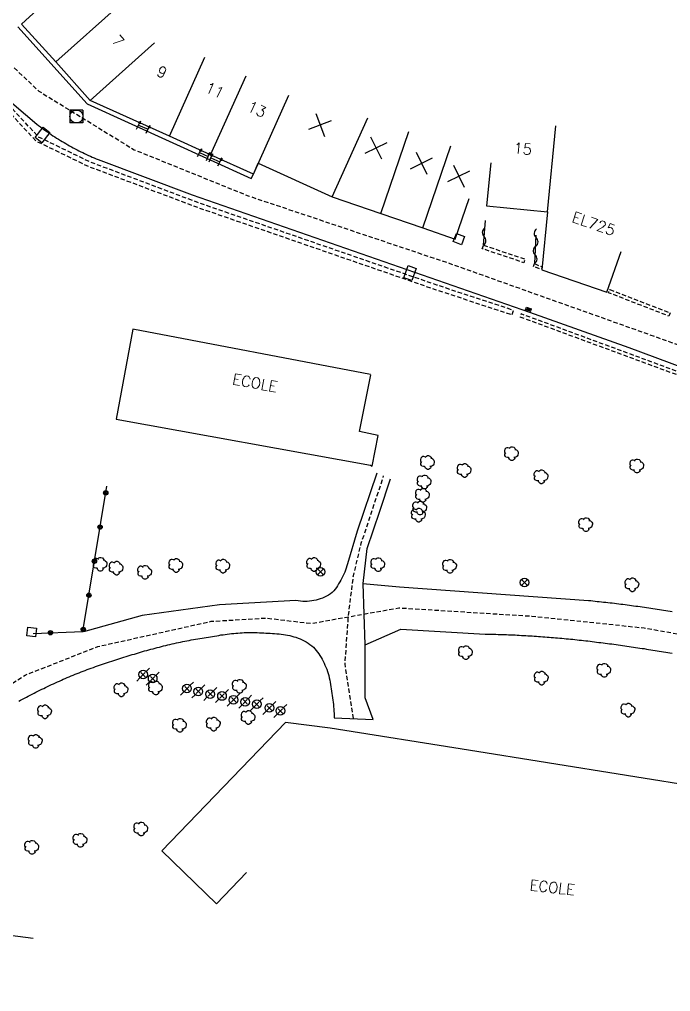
# Model space of a CAD drawing. Header units: millimetres. Extents: x 111999 to 113000, y 130000 to 131000.
# Drawn here: x 112160.1 to 112235.4, y 130267.4 to 130379.8 of the extents above; entities that cross this region are included whole.
import ezdxf
from ezdxf.enums import TextEntityAlignment as Align

# ---------------------------------------------------------------- set-up
doc = ezdxf.new("R2010")
doc.units = ezdxf.units.MM
doc.linetypes.add('DASHED', pattern=[0.75, 0.5, -0.25])
doc.layers.get('0').update_dxf_attribs({"linetype": 'CONTINUOUS'})
for name, color, linetype in [('W0001', 6, 'DASHED'), ('W0008', 7, 'CONTINUOUS'), ('W0100', 7, 'CONTINUOUS'), ('W0105', 7, 'CONTINUOUS'), ('W0112', 1, 'DASHED'), ('W0300', 7, 'CONTINUOUS'), ('W0310', 3, 'CONTINUOUS'), ('W0322', 7, 'CONTINUOUS'), ('W0400', 7, 'CONTINUOUS'), ('W0420', 7, 'CONTINUOUS'), ('W0454', 7, 'CONTINUOUS'), ('W0469', 7, 'CONTINUOUS'), ('W0991', 7, 'CONTINUOUS'), ('W1102', 7, 'CONTINUOUS'), ('W1471', 7, 'CONTINUOUS')]:
    doc.layers.add(name, color=color, linetype=linetype)
doc.styles.get("Standard").update_dxf_attribs({"font": 'romans.shx', "width": 0.85})

# ---------------------------------------------------------------- blocks, each defined once
blk = doc.blocks.new('T300')
for p, q in [((-0.8, 0.51), (-0.86, 0.34)), ((-0.86, 0.34), (-0.86, 0.17)), ((-0.86, 0.17), (-0.74, 0.06)), ((-0.69, 0.63), (-0.8, 0.51)), ((-0.8, -0.06), (-0.74, 0.06)), ((-0.74, 0.06), (-0.69, 0.11)), ((-0.57, 0.69), (-0.69, 0.63)), ((-0.46, 0.69), (-0.57, 0.69)), ((-0.29, 0.63), (-0.46, 0.69)), ((-0.29, 0.63), (-0.17, 0.74)), ((-0.23, 0.57), (-0.29, 0.63)), ((-0.17, 0.74), (-0.06, 0.8)), ((-0.06, 0.8), (0.06, 0.8)), ((0.06, 0.8), (0.23, 0.74)), ((0.23, 0.74), (0.34, 0.63)), ((0.34, 0.63), (0.4, 0.51)), ((0.46, 0.46), (0.34, 0.46)), ((0.4, 0.51), (0.4, 0.46)), ((0.57, 0.4), (0.46, 0.46)), ((0.57, 0.4), (0.69, 0.29)), ((0.69, 0.29), (0.74, 0.17)), ((0.74, 0.06), (0.69, -0.17)), ((0.74, 0.17), (0.74, 0.06)), ((-0.8, -0.17), (-0.8, -0.06)), ((-0.8, -0.23), (-0.8, -0.17)), ((-0.74, -0.34), (-0.8, -0.23)), ((-0.69, -0.4), (-0.74, -0.34)), ((-0.51, -0.46), (-0.69, -0.4)), ((-0.4, -0.46), (-0.51, -0.46)), ((-0.4, -0.46), (-0.34, -0.46)), ((-0.34, -0.46), (-0.34, -0.4)), ((-0.34, -0.51), (-0.34, -0.46)), ((-0.29, -0.63), (-0.34, -0.51)), ((-0.17, -0.74), (-0.29, -0.63)), ((-0.06, -0.8), (-0.17, -0.74)), ((0.06, -0.8), (-0.06, -0.8)), ((0.17, -0.74), (0.06, -0.8)), ((0.23, -0.69), (0.17, -0.74)), ((0.29, -0.46), (0.23, -0.46)), ((0.29, -0.63), (0.23, -0.69)), ((0.46, -0.4), (0.29, -0.46)), ((0.34, -0.51), (0.29, -0.63)), ((0.34, -0.51), (0.34, -0.46)), ((0.57, -0.34), (0.46, -0.4)), ((0.63, -0.29), (0.57, -0.34)), ((0.69, -0.17), (0.63, -0.29))]:
    blk.add_line(p, q)
blk = doc.blocks.new('t112o')
at = {"color": 0, "linetype": 'Continuous'}
for p, q in [((-0.5, 0.5), (0.5, 0.5)), ((-0.5, -0.5), (-0.5, 0.5)), ((0.5, 0.5), (0.5, -0.5)), ((0.5, -0.5), (-0.5, -0.5))]:
    blk.add_line(p, q, dxfattribs=at)
blk = doc.blocks.new('T454')
for p, q in [((-0.25, 0.25), (0.25, -0.25)), ((-0.25, -0.25), (0.25, 0.25)), ((0.75, 0.75), (0.375, 0.375)), ((-0.375, -0.375), (-0.75, -0.75))]:
    blk.add_line(p, q)
blk.add_ellipse((0, 0), major_axis=(0.354, 0.354), ratio=1, start_param=5.497787143782138, end_param=11.78097245096172)
blk = doc.blocks.new('T420')
for p, q in [((0.75, 0.75), (-0.75, 0.75)), ((-0.75, 0.75), (-0.75, -0.75)), ((0.75, 0.75), (0.75, -0.75)), ((0.75, -0.75), (-0.75, -0.75))]:
    blk.add_line(p, q)
blk.add_ellipse((0, 0), major_axis=(-0.53, 0.53), ratio=1, start_param=3.926991, end_param=10.210176)
blk = doc.blocks.new('t105o')
for p, q in [((-0.5, 0), (0.5, 0)), ((0.5, 0), (0.2, 0.1)), ((0.5, 0), (0.2, -0.1))]:
    blk.add_line(p, q)
blk = doc.blocks.new('T400')
for p, q in [((-0.15, 0.3), (0.15, 0.3)), ((-0.15, -0.25), (-0.15, 0.3)), ((-0.15, 0.15), (0.15, 0.15)), ((-0.15, 0), (0.15, 0)), ((0.15, 0.3), (0.15, -0.25)), ((-0.15, -0.15), (0.15, -0.15)), ((-0.15, -0.25), (-0.15, -0.3)), ((-0.15, -0.3), (0.15, -0.3)), ((0.15, -0.3), (0.15, -0.25))]:
    blk.add_line(p, q)
blk = doc.blocks.new('t322o')
at = {"color": 0, "linetype": 'Continuous'}
for radius in [0.25, 0.15]:
    blk.add_circle((0, 0), radius, dxfattribs=at)
blk = doc.blocks.new('t310o')
at = {"color": 0, "linetype": 'Continuous'}
for centre, start, end in [((-0.5, 0.38), 216.8699, 323.1304), ((0.5, -0.37), 36.8699, 143.1303)]:
    blk.add_arc(centre, 0.625, start, end, dxfattribs=at)
blk = doc.blocks.new('t991o')
at = {"color": 0, "linetype": 'Continuous'}
for p, q in [((-1, 1), (1, -1)), ((-1, -1), (1, 1))]:
    blk.add_line(p, q, dxfattribs=at)
blk = doc.blocks.new('T1471')
at = {"color": 0, "linetype": 'Continuous', "flags": 128}
blk.add_lwpolyline([(-0.75, -0.5), (-0.75, 0.5), (0.75, 0.5), (0.75, -0.5), (-0.75, -0.5)], dxfattribs=at)
blk = doc.blocks.new('T469')
at = {"color": 0, "linetype": 'Continuous', "flags": 128}
for points in [[(-0.35, 0.35), (0.35, -0.35)], [(-0.35, -0.35), (0.35, 0.35)]]:
    blk.add_lwpolyline(points, dxfattribs=at)
at = {"color": 0, "linetype": 'Continuous'}
blk.add_circle((0, 0), 0.5, dxfattribs=at)

msp = doc.modelspace()

# ---------------------------------------------------------------- linework, layer by layer
at = {"layer": 'W0001', "flags": 128}
for points in [[(112128.19, 130391.55), (112145.34, 130383.69), (112156.07, 130377.34), (112162.33, 130371.47), (112173.35, 130364.7), (112186.55, 130359.37), (112209.85, 130351.56), (112235.51, 130342.43), (112291.17, 130322.07)], [(112010.74, 130367.86), (112026.17, 130363.83), (112037.95, 130360.89), (112048.83, 130357.05), (112058.86, 130353.39), (112070.38, 130348.66), (112079.59, 130343.06), (112089.24, 130334.68), (112096.41, 130325.41), (112101.29, 130317.45), (112105.54, 130309.11), (112111.62, 130296.86), (112121.78, 130293.37), (112130.38, 130291.04), (112139.75, 130291.26), (112146.78, 130295.03), (112160.75, 130303.98), (112169.13, 130307.27), (112182.24, 130310.19), (112188.61, 130310.57), (112193.84, 130309.95), (112203.98, 130311.75), (112219.35, 130310.79), (112232.35, 130309.43), (112242.87, 130307.56), (112251.7, 130305.65), (112259.41, 130303.88), (112268.88, 130301.53), (112282.71, 130297.68), (112289.36, 130295.24), (112296.52, 130291.67), (112299.23, 130289.34)], [(112198.74, 130298.95), (112197.75, 130305.28), (112198.13, 130310.71), (112198.71, 130315.43), (112199.62, 130319.21), (112202.21, 130326.99)]]:
    msp.add_lwpolyline(points, dxfattribs=at)
at = {"layer": 'W0008', "flags": 128}
for points in [[(112159.91, 130378.9), (112167.91, 130370), (112186.88, 130361.39), (112187.14, 130361.88)], [(112157.88, 130371.22), (112162.1, 130367.66), (112162.3, 130367.5), (112162.51, 130367.35), (112162.71, 130367.19), (112162.91, 130367.04), (112163.12, 130366.9), (112163.33, 130366.75), (112163.54, 130366.6), (112163.75, 130366.46), (112163.96, 130366.32), (112164.17, 130366.18), (112164.38, 130366.05), (112164.6, 130365.91), (112164.81, 130365.78), (112165.03, 130365.65), (112165.25, 130365.52), (112165.46, 130365.4), (112165.67, 130365.27), (112165.88, 130365.16), (112166.1, 130365.04), (112166.31, 130364.92), (112166.53, 130364.81), (112166.74, 130364.69), (112166.96, 130364.58), (112167.18, 130364.47), (112167.4, 130364.37), (112167.62, 130364.26), (112167.84, 130364.16), (112168.06, 130364.05), (112168.28, 130363.95), (112168.5, 130363.85), (112168.73, 130363.76), (112168.95, 130363.66), (112169.17, 130363.56), (112180.06, 130359.48), (112219.1, 130345.92), (112230.59, 130341.85), (112244.86, 130336.52)], [(112160, 130300.97), (112160.22, 130301.09), (112160.44, 130301.21), (112160.66, 130301.32), (112160.88, 130301.44), (112161.1, 130301.55), (112161.32, 130301.67), (112161.55, 130301.78), (112161.77, 130301.89), (112161.99, 130302.01), (112162.22, 130302.12), (112162.44, 130302.23), (112162.66, 130302.34), (112162.89, 130302.44), (112163.11, 130302.55), (112163.34, 130302.66), (112163.56, 130302.77), (112163.79, 130302.87), (112164.02, 130302.98), (112164.24, 130303.08), (112164.47, 130303.18), (112164.7, 130303.29), (112164.93, 130303.39), (112165.15, 130303.49), (112165.38, 130303.59), (112165.61, 130303.68), (112165.84, 130303.78), (112166.07, 130303.88), (112166.3, 130303.97), (112166.53, 130304.07), (112166.77, 130304.16), (112167, 130304.25), (112167.23, 130304.34), (112167.46, 130304.43), (112167.69, 130304.52), (112167.93, 130304.61), (112168.16, 130304.7), (112168.39, 130304.79), (112168.63, 130304.87), (112168.86, 130304.95), (112169.1, 130305.04), (112169.33, 130305.12), (112169.57, 130305.2), (112169.8, 130305.28), (112170.04, 130305.36), (112170.28, 130305.44), (112170.51, 130305.52), (112170.75, 130305.6), (112170.99, 130305.68), (112171.22, 130305.75), (112171.46, 130305.83), (112171.7, 130305.9), (112171.94, 130305.98), (112172.17, 130306.05), (112172.41, 130306.12), (112172.65, 130306.2), (112172.89, 130306.27), (112173.13, 130306.34), (112173.37, 130306.41), (112173.61, 130306.48), (112173.85, 130306.55), (112174.08, 130306.62), (112174.32, 130306.69), (112174.56, 130306.76), (112174.8, 130306.82), (112175.05, 130306.89), (112175.29, 130306.96), (112175.53, 130307.02), (112175.78, 130307.09), (112176.02, 130307.15), (112176.27, 130307.22), (112176.51, 130307.28), (112176.76, 130307.34), (112177, 130307.4), (112177.25, 130307.46), (112177.49, 130307.52), (112177.74, 130307.58), (112177.98, 130307.63), (112178.23, 130307.69), (112178.48, 130307.74), (112178.72, 130307.8), (112178.97, 130307.85), (112179.22, 130307.9), (112179.46, 130307.95), (112179.71, 130307.99), (112179.96, 130308.04), (112180.21, 130308.09), (112180.46, 130308.13), (112180.71, 130308.17), (112180.95, 130308.21), (112181.2, 130308.25), (112181.44, 130308.29), (112181.69, 130308.33), (112181.93, 130308.37), (112182.17, 130308.41), (112182.42, 130308.45), (112182.66, 130308.49), (112182.9, 130308.53), (112183.15, 130308.57), (112183.39, 130308.61), (112183.64, 130308.64), (112183.88, 130308.68), (112184.12, 130308.71), (112184.37, 130308.74), (112184.61, 130308.77), (112184.86, 130308.79), (112185.1, 130308.82), (112185.35, 130308.84), (112185.6, 130308.85), (112185.84, 130308.87), (112186.09, 130308.88), (112186.33, 130308.89), (112186.58, 130308.9), (112186.83, 130308.9), (112187.08, 130308.9), (112187.33, 130308.89), (112187.57, 130308.88), (112187.83, 130308.87), (112188.08, 130308.86), (112188.34, 130308.85), (112188.59, 130308.83), (112188.84, 130308.82), (112189.1, 130308.81), (112189.35, 130308.8), (112189.6, 130308.78), (112189.85, 130308.76), (112190.11, 130308.73), (112190.36, 130308.71), (112190.61, 130308.67), (112190.85, 130308.63), (112191.1, 130308.59), (112191.35, 130308.54), (112191.59, 130308.48), (112191.83, 130308.41), (112192.07, 130308.34), (112192.31, 130308.25), (112192.55, 130308.16), (112192.78, 130308.06), (112193.02, 130307.94), (112193.25, 130307.81), (112193.47, 130307.68), (112193.69, 130307.53), (112193.89, 130307.37), (112194.08, 130307.2), (112194.25, 130307.02), (112194.41, 130306.83), (112194.56, 130306.64), (112194.71, 130306.44), (112194.84, 130306.23), (112194.97, 130306.01), (112195.09, 130305.8), (112195.2, 130305.57), (112195.31, 130305.35), (112195.42, 130305.12), (112195.52, 130304.89), (112195.62, 130304.65), (112195.71, 130304.4), (112195.79, 130304.15), (112195.86, 130303.91), (112195.92, 130303.65), (112195.98, 130303.4), (112196.03, 130303.15), (112196.07, 130302.89), (112196.11, 130302.63), (112196.14, 130302.38), (112196.18, 130302.12), (112196.21, 130301.86), (112196.25, 130301.61), (112196.29, 130301.35), (112196.33, 130301.09), (112196.36, 130300.84), (112196.39, 130300.58), (112196.42, 130300.32), (112196.44, 130300.07), (112196.46, 130299.81), (112196.48, 130299.55), (112196.49, 130299.29), (112196.5, 130299.03), (112200.98, 130298.86), (112200.08, 130301.33), (112200.09, 130307.48), (112199.83, 130314.58), (112200.31, 130318.61), (112201.77, 130322.94), (112203.02, 130326.67)], [(112201.41, 130327.32), (112199.16, 130320.62), (112198.03, 130316.85), (112197.96, 130316.6), (112197.89, 130316.35), (112197.81, 130316.11), (112197.71, 130315.87), (112197.61, 130315.64), (112197.5, 130315.41), (112197.38, 130315.18), (112197.26, 130314.96), (112197.13, 130314.74), (112197, 130314.52), (112196.87, 130314.31), (112196.74, 130314.1), (112196.59, 130313.9), (112196.43, 130313.71), (112196.26, 130313.54), (112196.06, 130313.37), (112195.84, 130313.23), (112195.61, 130313.1), (112195.37, 130312.98), (112195.13, 130312.88), (112194.88, 130312.79), (112194.64, 130312.71), (112194.39, 130312.64), (112194.14, 130312.58), (112193.89, 130312.54), (112193.63, 130312.51), (112193.37, 130312.5), (112193.12, 130312.49), (112192.86, 130312.5), (112192.59, 130312.52), (112192.33, 130312.56), (112192.06, 130312.6), (112183.21, 130312.08), (112174.29, 130310.86), (112167.49, 130308.97)], [(112199.82, 130314.58), (112204.03, 130314.18), (112225.91, 130312.6), (112226.16, 130312.58), (112226.41, 130312.55), (112226.66, 130312.53), (112226.91, 130312.5), (112227.16, 130312.47), (112227.41, 130312.45), (112227.65, 130312.42), (112227.9, 130312.39), (112228.15, 130312.36), (112228.4, 130312.34), (112228.65, 130312.31), (112228.9, 130312.28), (112229.15, 130312.25), (112229.4, 130312.22), (112229.64, 130312.19), (112229.89, 130312.16), (112230.14, 130312.12), (112230.39, 130312.09), (112230.64, 130312.06), (112230.89, 130312.03), (112231.13, 130311.99), (112231.38, 130311.96), (112231.63, 130311.93), (112231.88, 130311.89), (112232.13, 130311.86), (112232.37, 130311.82), (112232.62, 130311.79), (112232.87, 130311.75), (112233.12, 130311.71), (112233.36, 130311.68), (112233.61, 130311.64), (112233.86, 130311.6), (112234.11, 130311.56), (112234.35, 130311.52), (112234.6, 130311.48), (112234.85, 130311.44), (112235.09, 130311.4), (112235.34, 130311.36), (112235.59, 130311.32)], [(112200.09, 130307.49), (112204.21, 130309.29), (112213.95, 130308.72), (112214.2, 130308.72), (112214.45, 130308.71), (112214.7, 130308.71), (112214.94, 130308.7), (112215.19, 130308.69), (112215.44, 130308.68), (112215.68, 130308.68), (112215.93, 130308.67), (112216.18, 130308.66), (112216.42, 130308.65), (112216.67, 130308.64), (112216.92, 130308.63), (112217.16, 130308.62), (112217.41, 130308.61), (112217.66, 130308.59), (112217.9, 130308.58), (112218.15, 130308.57), (112218.4, 130308.55), (112218.64, 130308.54), (112218.89, 130308.53), (112219.14, 130308.51), (112219.38, 130308.5), (112219.63, 130308.48), (112219.88, 130308.46), (112220.12, 130308.45), (112220.37, 130308.43), (112220.62, 130308.41), (112220.86, 130308.39), (112221.11, 130308.37), (112221.36, 130308.35), (112221.6, 130308.33), (112221.85, 130308.31), (112222.09, 130308.29), (112222.34, 130308.27), (112222.59, 130308.25), (112222.83, 130308.23), (112223.08, 130308.21), (112223.33, 130308.18), (112223.58, 130308.16), (112223.83, 130308.13), (112224.08, 130308.11), (112224.33, 130308.08), (112224.58, 130308.06), (112224.84, 130308.03), (112225.09, 130308), (112225.34, 130307.97), (112225.59, 130307.95), (112225.84, 130307.92), (112226.09, 130307.89), (112226.34, 130307.86), (112226.59, 130307.83), (112226.84, 130307.8), (112227.1, 130307.76), (112227.35, 130307.73), (112227.6, 130307.7), (112227.85, 130307.67), (112228.1, 130307.64), (112228.35, 130307.6), (112228.6, 130307.57), (112228.85, 130307.54), (112229.1, 130307.5), (112229.35, 130307.47), (112229.6, 130307.43), (112229.85, 130307.4), (112230.1, 130307.36), (112230.35, 130307.32), (112230.6, 130307.29), (112230.85, 130307.25), (112231.1, 130307.21), (112231.35, 130307.18), (112231.6, 130307.14), (112231.85, 130307.1), (112232.1, 130307.06), (112232.35, 130307.03), (112232.6, 130306.99), (112232.85, 130306.95), (112233.1, 130306.91), (112233.35, 130306.87), (112233.6, 130306.83), (112233.85, 130306.79), (112234.1, 130306.75), (112234.35, 130306.72), (112234.59, 130306.68), (112234.84, 130306.64), (112235.08, 130306.6), (112235.33, 130306.56), (112235.57, 130306.52)]]:
    msp.add_lwpolyline(points, dxfattribs=at)
at = {"layer": 'W0100', "flags": 128}
for points in [[(112187.14, 130361.88), (112182.19, 130364.12), (112177.42, 130366.27), (112168.26, 130370.38), (112164.28, 130374.84), (112160.32, 130379.22), (112162.13, 130380.85), (112160.27, 130382.91), (112163.98, 130386.26)], [(112173.84, 130367.54), (112174.96, 130367.06)], [(112180.89, 130364.36), (112181.9, 130363.92)], [(112182.21, 130363.77), (112183.26, 130363.29)], [(112187.14, 130361.88), (112187.7, 130363.13), (112196.25, 130359.26), (112201.9, 130357.33), (112206.74, 130355.68), (112210.47, 130354.37), (112212.12, 130359.08)], [(112214.59, 130363.17), (112214.1, 130358.2), (112221.15, 130357.51), (112220.52, 130350.82), (112228.03, 130348.23), (112229.67, 130352.95)], [(112200.69, 130338.7), (112173.21, 130343.94), (112171.26, 130333.56), (112200.69, 130328.23), (112200.88, 130328.14), (112201.59, 130331.68), (112199.4, 130332.12), (112200.71, 130338.69)], [(112278.43, 130267.4), (112280.63, 130271.89), (112266.6, 130278.77), (112246.11, 130288.82), (112239.44, 130290.89), (112212.02, 130295.29), (112196.03, 130297.85), (112190.85, 130298.51), (112176.55, 130283.65), (112182.89, 130277.55), (112186.35, 130281.16)]]:
    msp.add_lwpolyline(points, dxfattribs=at)
at = {"layer": 'W0112', "flags": 128}
for points in [[(112156, 130372.14), (112161.97, 130365.73), (112168.03, 130362.79), (112180.71, 130358.03), (112208.18, 130348.55), (112217.06, 130345.62), (112217.23, 130346.13), (112208.35, 130349.06), (112180.89, 130358.53), (112168.24, 130363.28), (112162.29, 130366.17), (112156.39, 130372.5)], [(112213.76, 130353.67), (112218.57, 130352.05), (112218.44, 130351.64), (112213.62, 130353.26)], [(112219.66, 130351.53), (112220.56, 130351.15), (112220.44, 130350.85), (112219.53, 130351.22)], [(112228.36, 130348.55), (112235.34, 130345.84), (112235.2, 130345.47), (112228.22, 130348.17)]]:
    msp.add_lwpolyline(points, close=True, dxfattribs=at)
msp.add_lwpolyline([(112290.23, 130319.08), (112267.28, 130327.48), (112248.57, 130334.51), (112218.1, 130345.73), (112217.98, 130345.39), (112248.44, 130334.17), (112267.16, 130327.14), (112290.1, 130318.74)], dxfattribs=at)
at = {"layer": 'W0310', "flags": 128}
for points in [[(112213.77, 130353.67), (112213.98, 130356.5)], [(112219.69, 130351.55), (112219.86, 130354.83)]]:
    msp.add_lwpolyline(points, dxfattribs=at)
at = {"layer": 'W0322', "flags": 128}
for points in [[(112161.67, 130308.8), (112167.42, 130309), (112170.2, 130325.82)], [(112137.94, 130276.64), (112161.67, 130273.58)]]:
    msp.add_lwpolyline(points, dxfattribs=at)
at = {"layer": 'W1102', "flags": 128}
for points in [[(112164.28, 130374.84), (112171.74, 130381.5)], [(112168.26, 130370.38), (112175.72, 130377.05)], [(112177.42, 130366.27), (112181.52, 130375.39)], [(112182.19, 130364.12), (112186.31, 130373.23)], [(112187.14, 130361.88), (112191.26, 130370.99)], [(112196.25, 130359.26), (112200.37, 130368.37)], [(112201.9, 130357.33), (112205.12, 130366.8)], [(112221.15, 130357.51), (112222.13, 130367.46)], [(112206.74, 130355.68), (112209.98, 130365.14)]]:
    msp.add_lwpolyline(points, dxfattribs=at)

# ---------------------------------------------------------------- block references
at = {"layer": 'W0105'}
for p, rotation in [((112173.84, 130367.54), 63.23854813255996), ((112174.96, 130367.06), 65.08816125789174), ((112180.9, 130364.36), 62.17209186162747), ((112181.9, 130363.92), 67.52390033943074), ((112182.21, 130363.77), 68.41277407804124), ((112183.26, 130363.29), 60.43759561288968)]:
    msp.add_blockref('t105o', p, dxfattribs=dict(at, rotation=rotation))
at = {"layer": 'W0112'}
for p, rotation in [((112210.91, 130354.37), 248.9702136503747), ((112161.49, 130308.96), 173.8785466603578)]:
    msp.add_blockref('t112o', p, dxfattribs=dict(at, rotation=rotation))
at = {"layer": 'W0300'}
for p in [(112217.04, 130329.57), (112207.33, 130328.54), (112231.53, 130328.14), (112211.57, 130327.63), (112220.46, 130326.89), (112206.94, 130326.29), (112206.74, 130324.75), (112206.42, 130323.28), (112206.27, 130322.46), (112225.62, 130321.36), (112169.44, 130316.78), (112178.21, 130316.65), (112183.64, 130316.57), (112194.16, 130316.75), (112201.58, 130316.74), (112209.88, 130316.54), (112171.31, 130316.33), (112174.61, 130315.86), (112230.98, 130314.41), (112211.72, 130306.57), (112227.73, 130304.52), (112220.49, 130303.62), (112171.87, 130302.27), (112175.86, 130302.49), (112185.56, 130302.67), (112163.03, 130299.73), (112230.51, 130299.93), (112186.57, 130299.07), (112178.64, 130298.17), (112182.55, 130298.31), (112161.95, 130296.31), (112174.16, 130286.18), (112161.54, 130284.07), (112167.13, 130284.87)]:
    msp.add_blockref('T300', p, dxfattribs=at)
at = {"layer": 'W0310'}
for p, rotation in [((112213.84, 130354.66), 85.73081968886643), ((112219.85, 130354.55), 87.02003279307431), ((112219.74, 130352.55), 87.02003279307431)]:
    msp.add_blockref('t310o', p, dxfattribs=dict(at, rotation=rotation))
at = {"layer": 'W0322'}
for p, rotation in [((112170.07, 130325.04), 80.61027380383334), ((112169.41, 130321.09), 80.61027380383334), ((112168.76, 130317.14), 80.61027380383334), ((112168.11, 130313.2), 80.61027380383334), ((112167.46, 130309.25), 80.61027380383334), ((112163.67, 130308.87), 2.000134839630503)]:
    msp.add_blockref('t322o', p, dxfattribs=dict(at, rotation=rotation))
at = {"layer": 'W0400', "rotation": 70.85128739716092}
msp.add_blockref('T400', (112218.97, 130346.25), dxfattribs=at)
at = {"layer": 'W0420'}
msp.add_blockref('T420', (112166.67, 130368.54), dxfattribs=at)
at = {"layer": 'W0454'}
for p in [(112174.39, 130304.04), (112175.49, 130303.57), (112179.46, 130302.42), (112180.77, 130302.08), (112182.15, 130301.78), (112183.51, 130301.56), (112184.85, 130301.13), (112186.19, 130300.89), (112187.53, 130300.61), (112188.99, 130300.18), (112190.26, 130299.84)]:
    msp.add_blockref('T454', p, dxfattribs=at)
at = {"layer": 'W0469'}
for p in [(112194.9, 130315.91), (112218.51, 130314.67)]:
    msp.add_blockref('T469', p, dxfattribs=at)
at = {"layer": 'W0991'}
for p, rotation in [((112194.86, 130367.57), 335.6620778673465), ((112201.33, 130364.92), 341.1899414905415), ((112206.59, 130363.13), 341.0974186946186), ((112210.92, 130361.63), 340.646507084721)]:
    msp.add_blockref('t991o', p, dxfattribs=dict(at, rotation=rotation))
at = {"layer": 'W1471'}
for p, rotation in [((112162.74, 130366.4), 52.1077739114591), ((112205.26, 130350.44), 70.851287395222)]:
    msp.add_blockref('T1471', p, dxfattribs=dict(at, rotation=rotation))

# ---------------------------------------------------------------- texts
at = {"layer": 'W0991'}
for s, rotation, p in [('7', 311.787, (112171.49, 130377.28)), ('9', 335.8007, (112176.57, 130373.67)), ('11', 335.7541, (112182.68, 130371.58)), ('13', 335.6621, (112187.55, 130369.38)), ('15', 354.4024, (112218.31, 130364.82)), ('EL725', 340.9659, (112226.52, 130356.15)), ('ECOLE', 349.6389, (112187.33, 130337.74)), ('ECOLE', 353.5535, (112221.73, 130279.43))]:
    msp.add_text(s, height=1.25, rotation=rotation, dxfattribs=at).set_placement(p, align=Align.MIDDLE)

doc.saveas('drawing.dxf')
